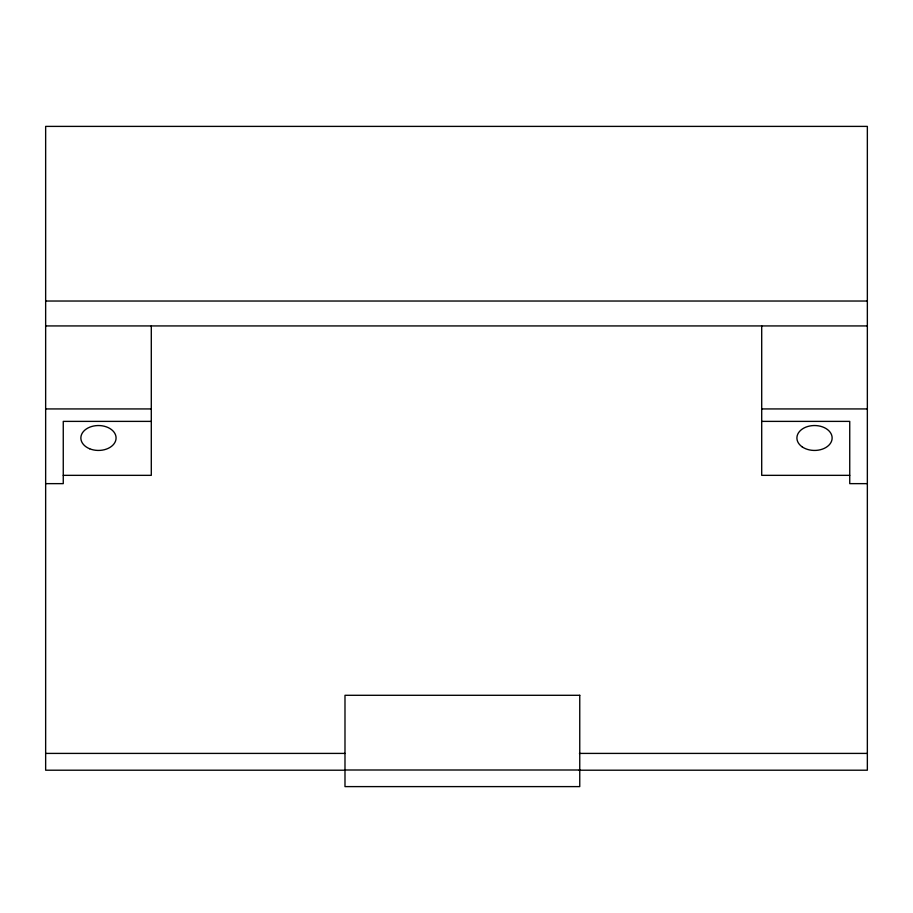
<?xml version="1.0" encoding="UTF-8"?>
<svg xmlns="http://www.w3.org/2000/svg" width="913" height="913" viewBox="0 0 913 913"><rect width="100%" height="100%" fill="white"/><g stroke="black" fill="none" stroke-linecap="round" stroke-linejoin="round"><path stroke-width="1.37" d="M45.65 301.028L867.35 301.028M45.65 325.93L867.35 325.93M45.65 408.933L151.296 408.933M761.704 408.933L867.35 408.933M151.296 421.384L63.259 421.384L63.259 483.639L45.65 483.639M761.704 421.384L849.741 421.384L849.741 483.639L867.35 483.639M63.259 475.342L151.296 475.342L151.296 325.93M849.741 475.342L761.704 475.342L761.704 325.93M45.65 753.408L344.988 753.408M579.424 753.408L867.35 753.408M344.988 770.001L579.755 770.001M345.228 770.207L45.65 770.207L45.65 126.393L867.35 126.393L867.35 770.207L579.184 770.207M579.755 695.295L344.988 695.295L344.988 786.607L579.755 786.607L579.755 695.295M89.668 448.774A17.609 12.451 0 0 0 116.077 437.989A17.609 12.451 0 0 0 89.668 427.204A17.609 12.451 0 0 0 89.668 448.774M802.207 446.891A17.609 12.451 0 0 0 831.583 441.082A17.609 12.451 0 0 0 809.785 425.994A17.609 12.451 0 0 0 802.207 446.891"/></g></svg>
